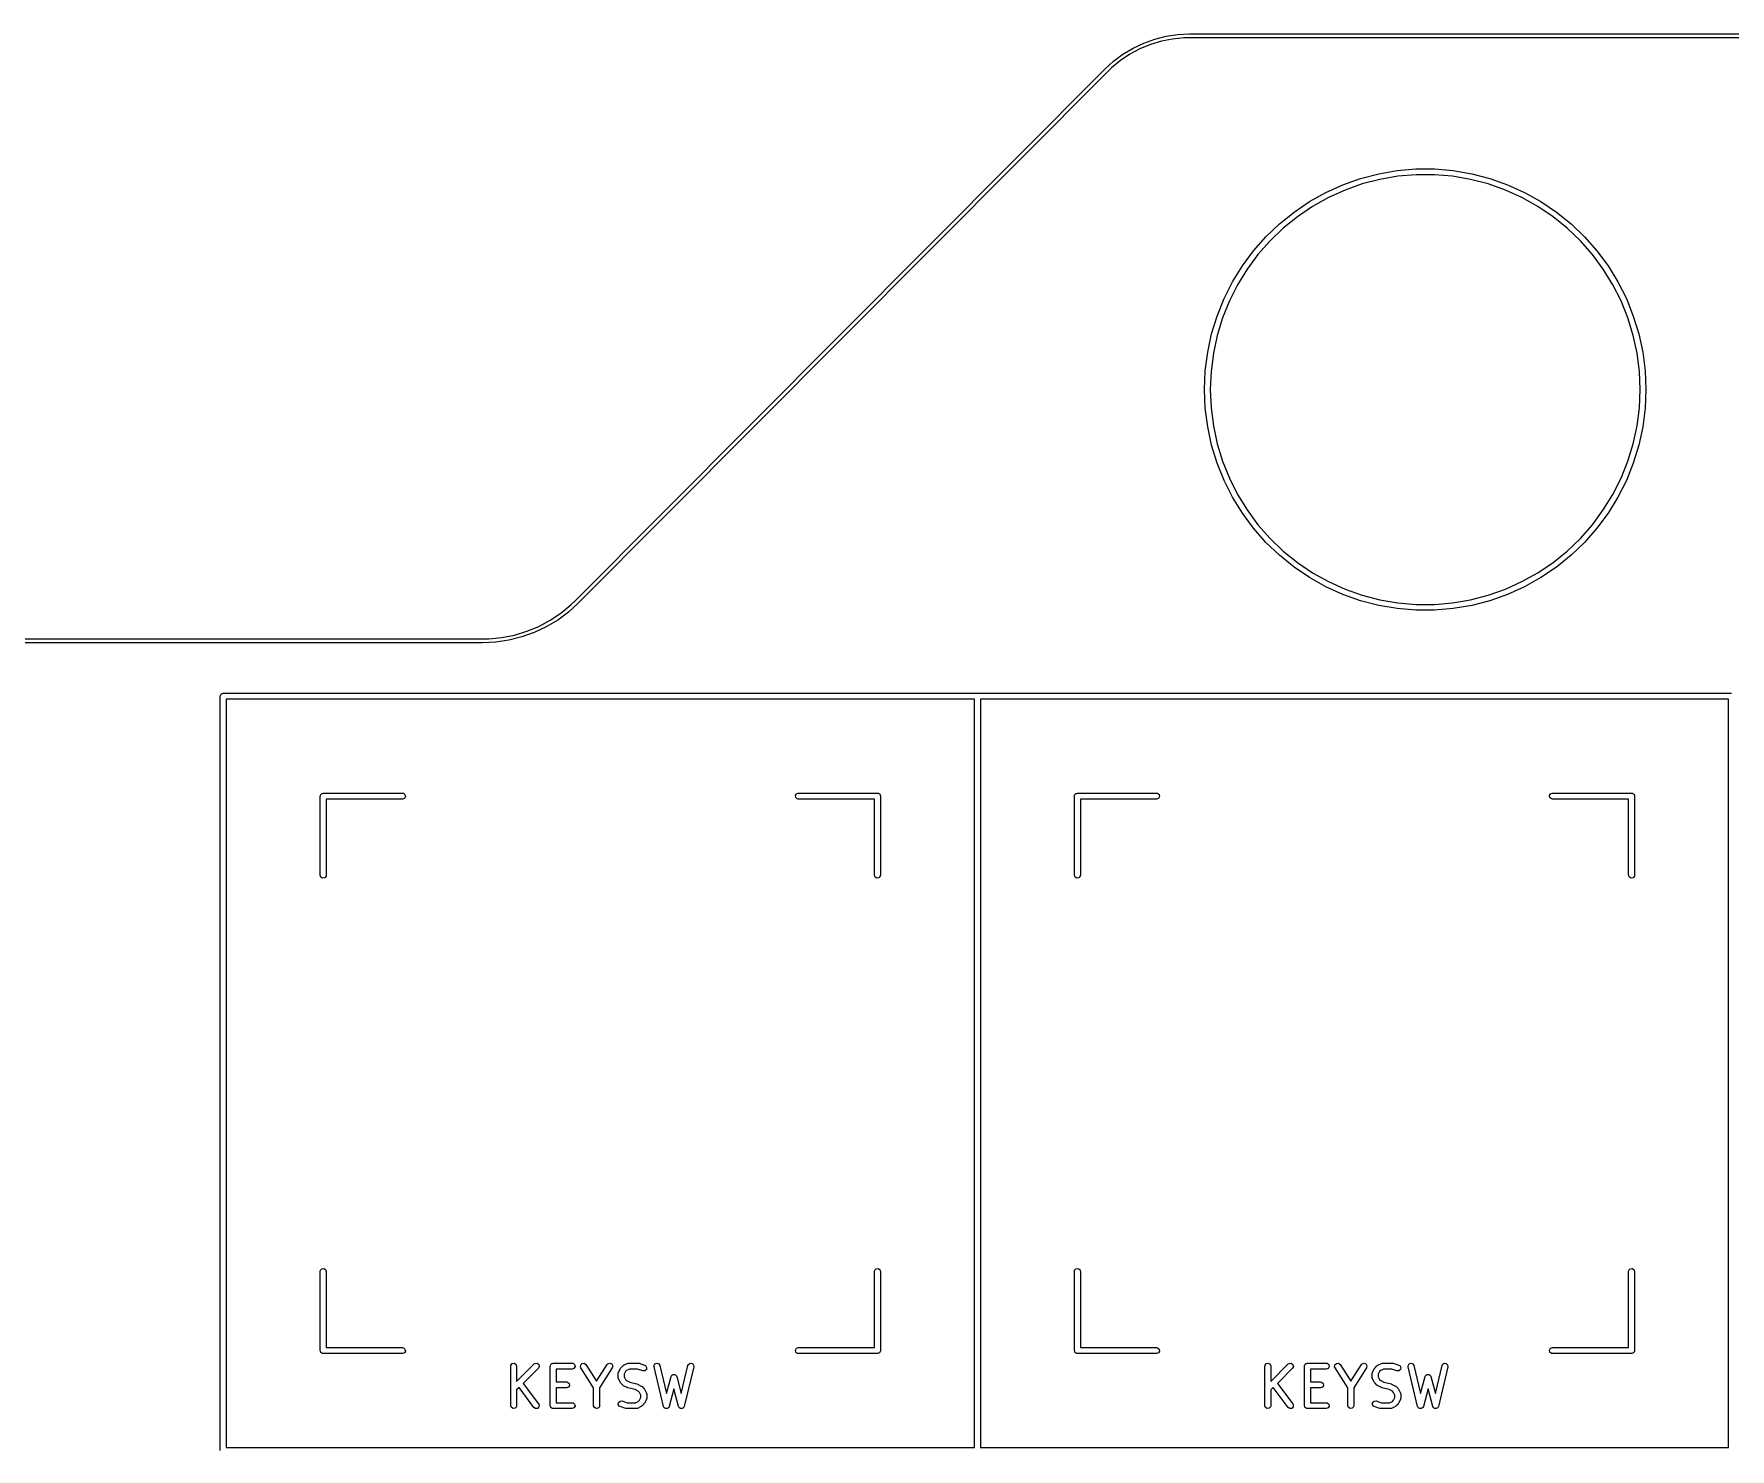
# Model space of a CAD drawing. Extents: x 382 to 810, y -162 to 0.
# Drawn here: x 667.52 to 710.37, y -35.61 to 0.12 of the extents above; entities that cross this region are included whole.
import ezdxf

# ---------------------------------------------------------------- set-up
doc = ezdxf.new("R2010")
doc.units = 0
doc.layers.add('BLACK', color=7, linetype='CONTINUOUS')

msp = doc.modelspace()

# ---------------------------------------------------------------- linework, layer by layer
at = {"layer": 'BLACK', "linetype": 'CONTINUOUS'}
for p, q in [((695.835, -0.011), (696.123, 0.0611)), ((696.123, 0.0611), (696.417, 0.1047)), ((696.57, 0.0193), (696.284, -0.0089)), ((696.417, 0.1047), (696.713, 0.1193)), ((696.713, 0.0193), (696.57, 0.0193)), ((696.713, 0.1193), (798.512, 0.1193)), ((696.713, 0.1193), (696.713, 0.1193)), ((798.512, 0.0193), (696.713, 0.0193)), ((696.713, 0.0193), (696.713, 0.0193)), ((694.793, -0.5677), (695.032, -0.3908)), ((695.207, -0.3941), (694.968, -0.5538)), ((695.032, -0.3908), (695.287, -0.2381)), ((695.461, -0.2585), (695.207, -0.3941)), ((695.287, -0.2381), (695.555, -0.1111)), ((695.726, -0.1485), (695.461, -0.2585)), ((695.555, -0.1111), (695.835, -0.011)), ((696.002, -0.065), (695.726, -0.1485)), ((696.284, -0.0089), (696.002, -0.065)), ((681.2, -14.1829), (694.573, -0.7672)), ((694.644, -0.8379), (681.271, -14.2535)), ((694.573, -0.7672), (694.793, -0.5677)), ((694.573, -0.7672), (694.573, -0.7672)), ((694.573, -0.7672), (694.573, -0.7672)), ((694.746, -0.7362), (694.644, -0.8379)), ((694.968, -0.5538), (694.746, -0.7362)), ((701.034, -3.5298), (701.492, -3.4105)), ((701.492, -3.4105), (701.958, -3.3306)), ((701.958, -3.3306), (702.43, -3.2904)), ((702.43, -3.2904), (702.903, -3.2904)), ((702.903, -3.2904), (703.375, -3.3306)), ((703.375, -3.3306), (703.841, -3.4105)), ((703.841, -3.4105), (704.299, -3.5298)), ((700.157, -3.8823), (700.588, -3.6874)), ((700.642, -3.8221), (700.222, -4.0119)), ((700.588, -3.6874), (701.034, -3.5298)), ((701.077, -3.6685), (700.642, -3.8221)), ((701.523, -3.5524), (701.077, -3.6685)), ((701.977, -3.4745), (701.523, -3.5524)), ((702.436, -3.4354), (701.977, -3.4745)), ((702.897, -3.4354), (702.436, -3.4354)), ((703.356, -3.4745), (702.897, -3.4354)), ((703.811, -3.5524), (703.356, -3.4745)), ((704.257, -3.6685), (703.811, -3.5524)), ((704.691, -3.8221), (704.257, -3.6685)), ((704.299, -3.5298), (704.745, -3.6874)), ((705.111, -4.0119), (704.691, -3.8221)), ((704.745, -3.6874), (705.177, -3.8823)), ((699.352, -4.3781), (699.744, -4.1131)), ((699.82, -4.2367), (699.438, -4.4948)), ((699.744, -4.1131), (700.157, -3.8823)), ((700.222, -4.0119), (699.82, -4.2367)), ((705.514, -4.2367), (705.111, -4.0119)), ((705.177, -3.8823), (705.59, -4.1131)), ((705.895, -4.4948), (705.514, -4.2367)), ((705.59, -4.1131), (705.982, -4.3781)), ((698.642, -5.0028), (698.983, -4.6754)), ((698.983, -4.6754), (699.352, -4.3781)), ((699.438, -4.4948), (699.079, -4.7843)), ((706.254, -4.7843), (705.895, -4.4948)), ((705.982, -4.3781), (706.35, -4.6754)), ((706.35, -4.6754), (706.692, -5.0028)), ((698.329, -5.3581), (698.642, -5.0028)), ((698.746, -5.1033), (698.442, -5.4492)), ((699.079, -4.7843), (698.746, -5.1033)), ((706.587, -5.1033), (706.254, -4.7843)), ((706.891, -5.4492), (706.587, -5.1033)), ((706.692, -5.0028), (707.004, -5.3581)), ((698.048, -5.7386), (698.329, -5.3581)), ((698.442, -5.4492), (698.168, -5.8198)), ((707.165, -5.8198), (706.891, -5.4492)), ((707.004, -5.3581), (707.286, -5.7386)), ((697.8, -6.1415), (698.048, -5.7386)), ((698.168, -5.8198), (697.926, -6.2123)), ((707.407, -6.2123), (707.165, -5.8198)), ((707.286, -5.7386), (707.534, -6.1415)), ((697.587, -6.5641), (697.8, -6.1415)), ((697.926, -6.2123), (697.719, -6.6238)), ((707.614, -6.6238), (707.407, -6.2123)), ((707.534, -6.1415), (707.747, -6.5641)), ((697.41, -7.0031), (697.587, -6.5641)), ((697.719, -6.6238), (697.547, -7.0515)), ((707.786, -7.0515), (707.614, -6.6238)), ((707.747, -6.5641), (707.923, -7.0031)), ((697.272, -7.4556), (697.41, -7.0031)), ((697.547, -7.0515), (697.412, -7.4922)), ((707.921, -7.4922), (707.786, -7.0515)), ((707.923, -7.0031), (708.062, -7.4556)), ((697.172, -7.9182), (697.272, -7.4556)), ((697.412, -7.4922), (697.315, -7.9428)), ((708.018, -7.9428), (707.921, -7.4922)), ((708.062, -7.4556), (708.161, -7.9182)), ((697.112, -8.3876), (697.172, -7.9182)), ((697.315, -7.9428), (697.256, -8.3999)), ((708.077, -8.3999), (708.018, -7.9428)), ((708.161, -7.9182), (708.222, -8.3876)), ((697.092, -8.8604), (697.112, -8.3876)), ((697.256, -8.3999), (697.237, -8.8604)), ((708.097, -8.8604), (708.077, -8.3999)), ((708.222, -8.3876), (708.242, -8.8604)), ((697.112, -9.3332), (697.092, -8.8604)), ((697.237, -8.8604), (697.256, -9.3209)), ((708.077, -9.3209), (708.097, -8.8604)), ((708.242, -8.8604), (708.222, -9.3332)), ((697.172, -9.8026), (697.112, -9.3332)), ((697.256, -9.3209), (697.315, -9.7781)), ((708.018, -9.7781), (708.077, -9.3209)), ((708.222, -9.3332), (708.161, -9.8026)), ((697.272, -10.2652), (697.172, -9.8026)), ((697.315, -9.7781), (697.412, -10.2286)), ((707.921, -10.2286), (708.018, -9.7781)), ((708.161, -9.8026), (708.062, -10.2652)), ((697.41, -10.7177), (697.272, -10.2652)), ((697.412, -10.2286), (697.547, -10.6693)), ((707.786, -10.6693), (707.921, -10.2286)), ((708.062, -10.2652), (707.923, -10.7177)), ((697.547, -10.6693), (697.719, -11.097)), ((707.614, -11.097), (707.786, -10.6693)), ((697.587, -11.1568), (697.41, -10.7177)), ((697.719, -11.097), (697.926, -11.5085)), ((707.407, -11.5085), (707.614, -11.097)), ((707.923, -10.7177), (707.747, -11.1568)), ((697.8, -11.5793), (697.587, -11.1568)), ((697.926, -11.5085), (698.168, -11.901)), ((707.165, -11.901), (707.407, -11.5085)), ((707.747, -11.1568), (707.534, -11.5793)), ((698.048, -11.9823), (697.8, -11.5793)), ((698.329, -12.3627), (698.048, -11.9823)), ((698.168, -11.901), (698.442, -12.2716)), ((706.891, -12.2716), (707.165, -11.901)), ((707.286, -11.9823), (707.004, -12.3627)), ((707.534, -11.5793), (707.286, -11.9823)), ((698.642, -12.718), (698.329, -12.3627)), ((698.442, -12.2716), (698.746, -12.6176)), ((706.587, -12.6176), (706.891, -12.2716)), ((707.004, -12.3627), (706.692, -12.718)), ((698.983, -13.0454), (698.642, -12.718)), ((698.746, -12.6176), (699.079, -12.9365)), ((706.254, -12.9365), (706.587, -12.6176)), ((706.692, -12.718), (706.35, -13.0454)), ((699.352, -13.3427), (698.983, -13.0454)), ((699.079, -12.9365), (699.438, -13.226)), ((699.438, -13.226), (699.82, -13.4841)), ((705.514, -13.4841), (705.895, -13.226)), ((705.895, -13.226), (706.254, -12.9365)), ((706.35, -13.0454), (705.982, -13.3427)), ((699.744, -13.6077), (699.352, -13.3427)), ((700.157, -13.8385), (699.744, -13.6077)), ((699.82, -13.4841), (700.222, -13.7089)), ((700.222, -13.7089), (700.642, -13.8987)), ((704.691, -13.8987), (705.111, -13.7089)), ((705.111, -13.7089), (705.514, -13.4841)), ((705.59, -13.6077), (705.177, -13.8385)), ((705.982, -13.3427), (705.59, -13.6077)), ((700.588, -14.0334), (700.157, -13.8385)), ((701.034, -14.191), (700.588, -14.0334)), ((700.642, -13.8987), (701.077, -14.0523)), ((701.077, -14.0523), (701.523, -14.1684)), ((703.811, -14.1684), (704.257, -14.0523)), ((704.257, -14.0523), (704.691, -13.8987)), ((704.745, -14.0334), (704.299, -14.191)), ((705.177, -13.8385), (704.745, -14.0334)), ((680.562, -14.686), (680.833, -14.5049)), ((681.022, -14.4788), (680.753, -14.6786)), ((680.833, -14.5049), (681.085, -14.2981)), ((681.271, -14.2536), (681.022, -14.4788)), ((681.085, -14.2981), (681.2, -14.1829)), ((681.2, -14.1829), (681.2, -14.1829)), ((681.271, -14.2535), (681.271, -14.2535)), ((681.271, -14.2535), (681.271, -14.2536)), ((681.271, -14.2536), (681.271, -14.2536)), ((701.492, -14.3103), (701.034, -14.191)), ((701.958, -14.3902), (701.492, -14.3103)), ((701.523, -14.1684), (701.977, -14.2463)), ((702.43, -14.4304), (701.958, -14.3902)), ((701.977, -14.2463), (702.436, -14.2854)), ((702.903, -14.4304), (702.43, -14.4304)), ((702.436, -14.2854), (702.897, -14.2854)), ((702.897, -14.2854), (703.356, -14.2463)), ((703.375, -14.3902), (702.903, -14.4304)), ((703.356, -14.2463), (703.811, -14.1684)), ((703.841, -14.3103), (703.375, -14.3902)), ((704.299, -14.191), (703.841, -14.3103)), ((679.661, -15.059), (679.973, -14.9644)), ((680.162, -14.9944), (679.846, -15.1074)), ((679.973, -14.9644), (680.274, -14.8397)), ((680.465, -14.851), (680.162, -14.9944)), ((680.274, -14.8397), (680.562, -14.686)), ((680.753, -14.6786), (680.465, -14.851)), ((497.879, -15.1546), (678.854, -15.1546)), ((678.854, -15.2546), (497.879, -15.2546)), ((678.854, -15.1546), (678.854, -15.1546)), ((678.854, -15.1546), (679.017, -15.1546)), ((679.189, -15.2381), (678.854, -15.2546)), ((678.854, -15.2546), (678.854, -15.2546)), ((679.017, -15.1546), (679.341, -15.1226)), ((679.521, -15.1889), (679.189, -15.2381)), ((679.341, -15.1226), (679.661, -15.059)), ((679.846, -15.1074), (679.521, -15.1889)), ((672.23, -16.5995), (672.232, -16.5897)), ((672.23, -35.6495), (672.23, -16.5995)), ((672.232, -16.5865), (672.233, -16.5836)), ((672.232, -16.5897), (672.232, -16.5865)), ((672.233, -16.5836), (672.235, -16.5738)), ((672.235, -16.5738), (672.248, -16.5589)), ((672.248, -16.5589), (672.257, -16.542)), ((672.257, -16.542), (672.264, -16.5397)), ((672.264, -16.5397), (672.268, -16.5345)), ((672.268, -16.5345), (672.287, -16.5312)), ((672.287, -16.5312), (672.305, -16.5245)), ((672.305, -16.5245), (691.355, -16.5245)), ((672.38, -16.6745), (672.38, -35.5745)), ((691.28, -16.6745), (672.38, -16.6745)), ((691.28, -35.5745), (691.28, -16.6745)), ((691.355, -16.5245), (710.405, -16.5245)), ((691.43, -16.6745), (691.43, -35.5745)), ((710.33, -16.6745), (691.43, -16.6745)), ((710.33, -35.5745), (710.33, -16.6745)), ((674.755, -19.1245), (674.757, -19.1147)), ((674.755, -21.1245), (674.755, -19.1245)), ((674.757, -19.1115), (674.758, -19.1086)), ((674.757, -19.1147), (674.757, -19.1115)), ((674.758, -19.1086), (674.76, -19.0988)), ((674.76, -19.0988), (674.773, -19.0839)), ((674.773, -19.0839), (674.782, -19.067)), ((674.782, -19.067), (674.789, -19.0647)), ((674.789, -19.0647), (674.793, -19.0595)), ((674.793, -19.0595), (674.812, -19.0562)), ((674.812, -19.0562), (674.83, -19.0495)), ((674.83, -19.0495), (676.83, -19.0495)), ((676.83, -19.1995), (674.905, -19.1995)), ((674.905, -19.1995), (674.905, -21.1245)), ((676.83, -19.0495), (676.856, -19.054)), ((676.879, -19.1819), (676.83, -19.1995)), ((676.856, -19.054), (676.895, -19.087)), ((676.904, -19.1375), (676.879, -19.1819)), ((676.895, -19.087), (676.904, -19.1375)), ((686.757, -19.1115), (686.782, -19.067)), ((686.766, -19.162), (686.757, -19.1115)), ((686.805, -19.195), (686.766, -19.162)), ((686.782, -19.067), (686.83, -19.0495)), ((686.83, -19.1995), (686.805, -19.195)), ((686.83, -19.0495), (688.83, -19.0495)), ((688.755, -19.1995), (686.83, -19.1995)), ((688.755, -21.1245), (688.755, -19.1995)), ((688.83, -19.0495), (688.84, -19.0512)), ((688.84, -19.0512), (688.844, -19.0506)), ((688.844, -19.0506), (688.846, -19.0523)), ((688.846, -19.0523), (688.856, -19.054)), ((688.856, -19.054), (688.871, -19.0665)), ((688.871, -19.0665), (688.888, -19.0763)), ((688.888, -19.0763), (688.89, -19.0826)), ((688.89, -19.0826), (688.895, -19.087)), ((688.895, -19.087), (688.899, -19.1062)), ((688.899, -19.1062), (688.905, -19.1245)), ((688.905, -19.1245), (688.905, -21.1245)), ((693.805, -19.1245), (693.807, -19.1147)), ((693.805, -21.1245), (693.805, -19.1245)), ((693.807, -19.1115), (693.808, -19.1086)), ((693.807, -19.1147), (693.807, -19.1115)), ((693.808, -19.1086), (693.81, -19.0988)), ((693.81, -19.0988), (693.823, -19.0839)), ((693.823, -19.0839), (693.832, -19.067)), ((693.832, -19.067), (693.839, -19.0647)), ((693.839, -19.0647), (693.843, -19.0595)), ((693.843, -19.0595), (693.862, -19.0562)), ((693.862, -19.0562), (693.88, -19.0495)), ((693.88, -19.0495), (695.88, -19.0495)), ((695.88, -19.1995), (693.955, -19.1995)), ((693.955, -19.1995), (693.955, -21.1245)), ((695.88, -19.0495), (695.906, -19.054)), ((695.929, -19.1819), (695.88, -19.1995)), ((695.906, -19.054), (695.945, -19.087)), ((695.954, -19.1375), (695.929, -19.1819)), ((695.945, -19.087), (695.954, -19.1375)), ((705.807, -19.1115), (705.832, -19.067)), ((705.816, -19.162), (705.807, -19.1115)), ((705.855, -19.195), (705.816, -19.162)), ((705.832, -19.067), (705.88, -19.0495)), ((705.88, -19.1995), (705.855, -19.195)), ((705.88, -19.0495), (707.88, -19.0495)), ((707.805, -19.1995), (705.88, -19.1995)), ((707.805, -21.1245), (707.805, -19.1995)), ((707.88, -19.0495), (707.89, -19.0512)), ((707.89, -19.0512), (707.894, -19.0506)), ((707.894, -19.0506), (707.896, -19.0523)), ((707.896, -19.0523), (707.906, -19.054)), ((707.906, -19.054), (707.921, -19.0665)), ((707.921, -19.0665), (707.938, -19.0763)), ((707.938, -19.0763), (707.94, -19.0826)), ((707.94, -19.0826), (707.945, -19.087)), ((707.945, -19.087), (707.949, -19.1062)), ((707.949, -19.1062), (707.955, -19.1245)), ((707.955, -19.1245), (707.955, -21.1245)), ((674.773, -21.1727), (674.755, -21.1245)), ((674.817, -21.1984), (674.773, -21.1727)), ((674.868, -21.1894), (674.817, -21.1984)), ((674.901, -21.1501), (674.868, -21.1894)), ((674.905, -21.1245), (674.901, -21.1501)), ((688.773, -21.1727), (688.755, -21.1245)), ((688.817, -21.1984), (688.773, -21.1727)), ((688.868, -21.1894), (688.817, -21.1984)), ((688.901, -21.1501), (688.868, -21.1894)), ((688.905, -21.1245), (688.901, -21.1501)), ((693.823, -21.1727), (693.805, -21.1245)), ((693.867, -21.1984), (693.823, -21.1727)), ((693.918, -21.1894), (693.867, -21.1984)), ((693.951, -21.1501), (693.918, -21.1894)), ((693.955, -21.1245), (693.951, -21.1501)), ((707.823, -21.1727), (707.805, -21.1245)), ((707.867, -21.1984), (707.823, -21.1727)), ((707.918, -21.1894), (707.867, -21.1984)), ((707.951, -21.1501), (707.918, -21.1894)), ((707.955, -21.1245), (707.951, -21.1501)), ((674.755, -31.1245), (674.76, -31.0988)), ((674.755, -33.1245), (674.755, -31.1245)), ((674.76, -31.0988), (674.793, -31.0595)), ((674.793, -31.0595), (674.844, -31.0506)), ((674.844, -31.0506), (674.888, -31.0763)), ((674.888, -31.0763), (674.905, -31.1245)), ((674.905, -31.1245), (674.905, -33.0495)), ((688.755, -31.1245), (688.76, -31.0988)), ((688.755, -33.0495), (688.755, -31.1245)), ((688.76, -31.0988), (688.793, -31.0595)), ((688.793, -31.0595), (688.844, -31.0506)), ((688.844, -31.0506), (688.888, -31.0763)), ((688.888, -31.0763), (688.905, -31.1245)), ((688.905, -31.1245), (688.905, -33.1245)), ((693.805, -31.1245), (693.81, -31.0988)), ((693.805, -33.1245), (693.805, -31.1245)), ((693.81, -31.0988), (693.843, -31.0595)), ((693.843, -31.0595), (693.894, -31.0506)), ((693.894, -31.0506), (693.938, -31.0763)), ((693.938, -31.0763), (693.955, -31.1245)), ((693.955, -31.1245), (693.955, -33.0495)), ((707.805, -31.1245), (707.81, -31.0988)), ((707.805, -33.0495), (707.805, -31.1245)), ((707.81, -31.0988), (707.843, -31.0595)), ((707.843, -31.0595), (707.894, -31.0506)), ((707.894, -31.0506), (707.938, -31.0763)), ((707.938, -31.0763), (707.955, -31.1245)), ((707.955, -31.1245), (707.955, -33.1245)), ((674.762, -33.1428), (674.755, -33.1245)), ((674.766, -33.162), (674.762, -33.1428)), ((674.771, -33.1663), (674.766, -33.162)), ((674.773, -33.1727), (674.771, -33.1663)), ((674.79, -33.1824), (674.773, -33.1727)), ((674.805, -33.195), (674.79, -33.1824)), ((674.815, -33.1967), (674.805, -33.195)), ((674.817, -33.1984), (674.815, -33.1967)), ((674.821, -33.1978), (674.817, -33.1984)), ((674.83, -33.1995), (674.821, -33.1978)), ((676.83, -33.1995), (674.83, -33.1995)), ((674.905, -33.0495), (676.83, -33.0495)), ((676.83, -33.0495), (676.856, -33.054)), ((676.879, -33.1819), (676.83, -33.1995)), ((676.856, -33.054), (676.895, -33.087)), ((676.904, -33.1375), (676.879, -33.1819)), ((676.895, -33.087), (676.904, -33.1375)), ((686.757, -33.1115), (686.782, -33.067)), ((686.766, -33.162), (686.757, -33.1115)), ((686.805, -33.195), (686.766, -33.162)), ((686.782, -33.067), (686.83, -33.0495)), ((686.83, -33.1995), (686.805, -33.195)), ((686.83, -33.0495), (688.755, -33.0495)), ((688.83, -33.1995), (686.83, -33.1995)), ((688.849, -33.1928), (688.83, -33.1995)), ((688.868, -33.1894), (688.849, -33.1928)), ((688.872, -33.1843), (688.868, -33.1894)), ((688.879, -33.1819), (688.872, -33.1843)), ((688.888, -33.1651), (688.879, -33.1819)), ((688.901, -33.1501), (688.888, -33.1651)), ((688.903, -33.1404), (688.901, -33.1501)), ((688.904, -33.1375), (688.903, -33.1404)), ((688.905, -33.1245), (688.904, -33.1342)), ((688.904, -33.1342), (688.904, -33.1375)), ((693.812, -33.1428), (693.805, -33.1245)), ((693.816, -33.162), (693.812, -33.1428)), ((693.821, -33.1663), (693.816, -33.162)), ((693.823, -33.1727), (693.821, -33.1663)), ((693.84, -33.1824), (693.823, -33.1727)), ((693.855, -33.195), (693.84, -33.1824)), ((693.865, -33.1967), (693.855, -33.195)), ((693.867, -33.1984), (693.865, -33.1967)), ((693.871, -33.1978), (693.867, -33.1984)), ((693.88, -33.1995), (693.871, -33.1978)), ((695.88, -33.1995), (693.88, -33.1995)), ((693.955, -33.0495), (695.88, -33.0495)), ((695.88, -33.0495), (695.906, -33.054)), ((695.929, -33.1819), (695.88, -33.1995)), ((695.906, -33.054), (695.945, -33.087)), ((695.954, -33.1375), (695.929, -33.1819)), ((695.945, -33.087), (695.954, -33.1375)), ((705.807, -33.1115), (705.832, -33.067)), ((705.816, -33.162), (705.807, -33.1115)), ((705.855, -33.195), (705.816, -33.162)), ((705.832, -33.067), (705.88, -33.0495)), ((705.88, -33.1995), (705.855, -33.195)), ((705.88, -33.0495), (707.805, -33.0495)), ((707.88, -33.1995), (705.88, -33.1995)), ((707.899, -33.1928), (707.88, -33.1995)), ((707.918, -33.1894), (707.899, -33.1928)), ((707.922, -33.1843), (707.918, -33.1894)), ((707.929, -33.1819), (707.922, -33.1843)), ((707.938, -33.1651), (707.929, -33.1819)), ((707.951, -33.1501), (707.938, -33.1651)), ((707.953, -33.1404), (707.951, -33.1501)), ((707.954, -33.1375), (707.953, -33.1404)), ((707.955, -33.1245), (707.954, -33.1342)), ((707.954, -33.1342), (707.954, -33.1375)), ((679.565, -33.5168), (679.57, -33.4912)), ((679.565, -34.5168), (679.565, -33.5168)), ((679.57, -33.4912), (679.603, -33.4519)), ((679.603, -33.4519), (679.653, -33.4429)), ((679.653, -33.4429), (679.697, -33.4686)), ((679.697, -33.4686), (679.715, -33.5168)), ((679.715, -33.9072), (680.158, -33.4638)), ((679.715, -33.5168), (679.715, -33.9072)), ((680.264, -33.5698), (679.882, -33.9524)), ((680.158, -33.4638), (680.18, -33.4488)), ((680.18, -33.4488), (680.231, -33.4444)), ((680.231, -33.4444), (680.273, -33.4738)), ((680.286, -33.5233), (680.264, -33.5698)), ((680.273, -33.4738), (680.286, -33.5233)), ((680.565, -33.5168), (680.567, -33.5071)), ((680.565, -34.5168), (680.565, -33.5168)), ((680.566, -33.5038), (680.568, -33.5009)), ((680.567, -33.5071), (680.566, -33.5038)), ((680.568, -33.5009), (680.57, -33.4912)), ((680.57, -33.4912), (680.582, -33.4762)), ((680.582, -33.4762), (680.592, -33.4594)), ((680.592, -33.4594), (680.598, -33.457)), ((680.598, -33.457), (680.603, -33.4519)), ((680.603, -33.4519), (680.622, -33.4485)), ((680.622, -33.4485), (680.64, -33.4418)), ((680.64, -33.4418), (681.116, -33.4418)), ((681.116, -33.5918), (680.715, -33.5918)), ((680.715, -33.5918), (680.715, -33.918)), ((681.116, -33.4418), (681.142, -33.4463)), ((681.164, -33.5743), (681.116, -33.5918)), ((681.142, -33.4463), (681.181, -33.4793)), ((681.19, -33.5298), (681.164, -33.5743)), ((681.181, -33.4793), (681.19, -33.5298)), ((681.329, -33.533), (681.335, -33.4821)), ((681.339, -33.5571), (681.329, -33.533)), ((681.335, -33.4821), (681.373, -33.4475)), ((681.66, -34.0625), (681.339, -33.5571)), ((681.373, -33.4475), (681.425, -33.4453)), ((681.425, -33.4453), (681.465, -33.4765)), ((681.465, -33.4765), (681.735, -33.9009)), ((681.735, -33.9009), (682.005, -33.4765)), ((682.132, -33.5571), (681.81, -34.0625)), ((682.005, -33.4765), (682.023, -33.4573)), ((682.023, -33.4573), (682.072, -33.4419)), ((682.072, -33.4419), (682.119, -33.4615)), ((682.119, -33.4615), (682.143, -33.507)), ((682.143, -33.507), (682.132, -33.5571)), ((682.279, -33.7073), (682.284, -33.6816)), ((682.279, -33.8025), (682.279, -33.7073)), ((682.281, -33.8067), (682.279, -33.8025)), ((682.28, -33.8111), (682.281, -33.8067)), ((682.287, -33.8361), (682.28, -33.8111)), ((682.284, -33.6816), (682.287, -33.6782)), ((682.287, -33.6737), (682.335, -33.5785)), ((682.287, -33.6782), (682.287, -33.6737)), ((682.335, -33.9313), (682.287, -33.8361)), ((682.335, -33.5785), (682.348, -33.5605)), ((682.348, -33.5605), (682.349, -33.559)), ((682.349, -33.559), (682.397, -33.5114)), ((682.397, -33.5114), (682.415, -33.4985)), ((682.415, -33.4985), (682.416, -33.4973)), ((682.416, -33.4973), (682.511, -33.4497)), ((682.464, -33.6565), (682.429, -33.725)), ((682.429, -33.725), (682.429, -33.7848)), ((682.429, -33.7848), (682.464, -33.8533)), ((682.494, -33.6261), (682.464, -33.6565)), ((682.562, -33.5918), (682.494, -33.6261)), ((682.511, -33.4497), (682.536, -33.4423)), ((682.536, -33.4423), (682.541, -33.4433)), ((682.541, -33.4433), (682.545, -33.4418)), ((682.545, -33.4418), (682.783, -33.4418)), ((682.771, -33.5918), (682.562, -33.5918)), ((682.902, -33.6356), (682.771, -33.5918)), ((682.783, -33.4418), (682.805, -33.4457)), ((682.805, -33.4457), (682.807, -33.4457)), ((682.807, -33.4457), (682.949, -33.4933)), ((682.953, -33.6342), (682.902, -33.6356)), ((682.949, -33.4933), (682.972, -33.5057)), ((682.992, -33.6001), (682.953, -33.6342)), ((682.972, -33.5057), (682.999, -33.5494)), ((682.999, -33.5494), (682.992, -33.6001)), ((683.185, -33.5082), (683.208, -33.4623)), ((683.186, -33.5342), (683.185, -33.5082)), ((683.424, -34.5342), (683.186, -33.5342)), ((683.208, -33.4623), (683.255, -33.4419)), ((683.255, -33.4419), (683.304, -33.4566)), ((683.304, -33.4566), (683.332, -33.4994)), ((683.332, -33.4994), (683.501, -34.2103)), ((683.501, -34.2103), (683.615, -33.7832)), ((683.615, -33.7832), (683.626, -33.7596)), ((683.626, -33.7596), (683.632, -33.7556)), ((683.632, -33.7556), (683.635, -33.7494)), ((683.635, -33.7494), (683.652, -33.7412)), ((683.652, -33.7412), (683.668, -33.7301)), ((683.668, -33.7301), (683.675, -33.7307)), ((683.675, -33.7307), (683.681, -33.7278)), ((683.681, -33.7278), (683.7, -33.7328)), ((683.7, -33.7328), (683.719, -33.7345)), ((683.719, -33.7345), (683.724, -33.7394)), ((683.724, -33.7394), (683.731, -33.7411)), ((683.731, -33.7411), (683.742, -33.757)), ((683.742, -33.757), (683.756, -33.7707)), ((683.756, -33.7707), (683.756, -33.7776)), ((683.756, -33.7776), (683.76, -33.7832)), ((683.76, -33.7832), (683.874, -34.2103)), ((683.874, -34.2103), (684.043, -33.4994)), ((684.189, -33.5342), (683.951, -34.5342)), ((684.043, -33.4994), (684.054, -33.4755)), ((684.054, -33.4755), (684.095, -33.4449)), ((684.095, -33.4449), (684.146, -33.448)), ((684.146, -33.448), (684.183, -33.4832)), ((684.183, -33.4832), (684.189, -33.5342)), ((698.615, -33.5168), (698.62, -33.4912)), ((698.615, -34.5168), (698.615, -33.5168)), ((698.62, -33.4912), (698.653, -33.4519)), ((698.653, -33.4519), (698.703, -33.4429)), ((698.703, -33.4429), (698.747, -33.4686)), ((698.747, -33.4686), (698.765, -33.5168)), ((698.765, -33.9072), (699.208, -33.4638)), ((698.765, -33.5168), (698.765, -33.9072)), ((699.314, -33.5698), (698.932, -33.9524)), ((699.208, -33.4638), (699.23, -33.4488)), ((699.23, -33.4488), (699.281, -33.4444)), ((699.281, -33.4444), (699.323, -33.4738)), ((699.336, -33.5233), (699.314, -33.5698)), ((699.323, -33.4738), (699.336, -33.5233)), ((699.615, -33.5168), (699.617, -33.5071)), ((699.615, -34.5168), (699.615, -33.5168)), ((699.616, -33.5038), (699.618, -33.5009)), ((699.617, -33.5071), (699.616, -33.5038)), ((699.618, -33.5009), (699.62, -33.4912)), ((699.62, -33.4912), (699.632, -33.4762)), ((699.632, -33.4762), (699.642, -33.4594)), ((699.642, -33.4594), (699.648, -33.457)), ((699.648, -33.457), (699.653, -33.4519)), ((699.653, -33.4519), (699.672, -33.4485)), ((699.672, -33.4485), (699.69, -33.4418)), ((699.69, -33.4418), (700.166, -33.4418)), ((700.166, -33.5918), (699.765, -33.5918)), ((699.765, -33.5918), (699.765, -33.918)), ((700.166, -33.4418), (700.192, -33.4463)), ((700.214, -33.5743), (700.166, -33.5918)), ((700.192, -33.4463), (700.231, -33.4793)), ((700.24, -33.5298), (700.214, -33.5743)), ((700.231, -33.4793), (700.24, -33.5298)), ((700.379, -33.533), (700.385, -33.4821)), ((700.389, -33.5571), (700.379, -33.533)), ((700.385, -33.4821), (700.423, -33.4475)), ((700.71, -34.0625), (700.389, -33.5571)), ((700.423, -33.4475), (700.475, -33.4453)), ((700.475, -33.4453), (700.515, -33.4765)), ((700.515, -33.4765), (700.785, -33.9009)), ((700.785, -33.9009), (701.055, -33.4765)), ((701.182, -33.5571), (700.86, -34.0625)), ((701.055, -33.4765), (701.073, -33.4573)), ((701.073, -33.4573), (701.122, -33.4419)), ((701.122, -33.4419), (701.169, -33.4615)), ((701.169, -33.4615), (701.193, -33.507)), ((701.193, -33.507), (701.182, -33.5571)), ((701.329, -33.7073), (701.334, -33.6816)), ((701.329, -33.8025), (701.329, -33.7073)), ((701.331, -33.8067), (701.329, -33.8025)), ((701.33, -33.8111), (701.331, -33.8067)), ((701.337, -33.8361), (701.33, -33.8111)), ((701.334, -33.6816), (701.337, -33.6782)), ((701.337, -33.6737), (701.385, -33.5785)), ((701.337, -33.6782), (701.337, -33.6737)), ((701.385, -33.9313), (701.337, -33.8361)), ((701.385, -33.5785), (701.398, -33.5605)), ((701.398, -33.5605), (701.399, -33.559)), ((701.399, -33.559), (701.447, -33.5114)), ((701.447, -33.5114), (701.465, -33.4985)), ((701.465, -33.4985), (701.466, -33.4973)), ((701.466, -33.4973), (701.561, -33.4497)), ((701.514, -33.6565), (701.479, -33.725)), ((701.479, -33.725), (701.479, -33.7848)), ((701.479, -33.7848), (701.514, -33.8533)), ((701.544, -33.6261), (701.514, -33.6565)), ((701.612, -33.5918), (701.544, -33.6261)), ((701.561, -33.4497), (701.586, -33.4423)), ((701.586, -33.4423), (701.591, -33.4433)), ((701.591, -33.4433), (701.595, -33.4418)), ((701.595, -33.4418), (701.833, -33.4418)), ((701.821, -33.5918), (701.612, -33.5918)), ((701.952, -33.6356), (701.821, -33.5918)), ((701.833, -33.4418), (701.855, -33.4457)), ((701.855, -33.4457), (701.857, -33.4457)), ((701.857, -33.4457), (701.999, -33.4933)), ((702.003, -33.6342), (701.952, -33.6356)), ((701.999, -33.4933), (702.022, -33.5057)), ((702.042, -33.6001), (702.003, -33.6342)), ((702.022, -33.5057), (702.049, -33.5494)), ((702.049, -33.5494), (702.042, -33.6001)), ((702.235, -33.5082), (702.258, -33.4623)), ((702.236, -33.5342), (702.235, -33.5082)), ((702.474, -34.5342), (702.236, -33.5342)), ((702.258, -33.4623), (702.305, -33.4419)), ((702.305, -33.4419), (702.354, -33.4566)), ((702.354, -33.4566), (702.382, -33.4994)), ((702.382, -33.4994), (702.551, -34.2103)), ((702.551, -34.2103), (702.665, -33.7832)), ((702.665, -33.7832), (702.676, -33.7596)), ((702.676, -33.7596), (702.682, -33.7556)), ((702.682, -33.7556), (702.685, -33.7494)), ((702.685, -33.7494), (702.702, -33.7412)), ((702.702, -33.7412), (702.718, -33.7301)), ((702.718, -33.7301), (702.725, -33.7307)), ((702.725, -33.7307), (702.731, -33.7278)), ((702.731, -33.7278), (702.75, -33.7328)), ((702.75, -33.7328), (702.769, -33.7345)), ((702.769, -33.7345), (702.774, -33.7394)), ((702.774, -33.7394), (702.781, -33.7411)), ((702.781, -33.7411), (702.792, -33.757)), ((702.792, -33.757), (702.806, -33.7707)), ((702.806, -33.7707), (702.806, -33.7776)), ((702.806, -33.7776), (702.81, -33.7832)), ((702.81, -33.7832), (702.924, -34.2103)), ((702.924, -34.2103), (703.093, -33.4994)), ((703.239, -33.5342), (703.001, -34.5342)), ((703.093, -33.4994), (703.104, -33.4755)), ((703.104, -33.4755), (703.145, -33.4449)), ((703.145, -33.4449), (703.196, -33.448)), ((703.196, -33.448), (703.233, -33.4832)), ((703.233, -33.4832), (703.239, -33.5342)), ((679.775, -34.0596), (679.715, -34.1193)), ((679.715, -34.1193), (679.715, -34.5168)), ((680.151, -34.5618), (679.775, -34.0596)), ((679.882, -33.9524), (680.271, -34.4718)), ((680.715, -33.918), (680.973, -33.918)), ((680.973, -34.068), (680.715, -34.068)), ((680.715, -34.068), (680.715, -34.4418)), ((680.973, -33.918), (680.999, -33.9225)), ((681.022, -34.0505), (680.973, -34.068)), ((680.999, -33.9225), (681.038, -33.9555)), ((681.047, -34.006), (681.022, -34.0505)), ((681.038, -33.9555), (681.047, -34.006)), ((681.66, -34.5168), (681.66, -34.0625)), ((681.81, -34.0625), (681.81, -34.5168)), ((682.336, -33.9324), (682.335, -33.9313)), ((682.349, -33.9508), (682.336, -33.9324)), ((682.397, -33.9984), (682.349, -33.9508)), ((682.398, -33.9991), (682.397, -33.9984)), ((682.416, -34.0125), (682.398, -33.9991)), ((682.511, -34.0601), (682.416, -34.0125)), ((682.464, -33.8533), (682.494, -33.8837)), ((682.494, -33.8837), (682.571, -33.9222)), ((682.515, -34.0605), (682.511, -34.0601)), ((682.527, -34.0658), (682.515, -34.0605)), ((682.709, -34.1114), (682.527, -34.0658)), ((682.571, -33.9222), (682.753, -33.9679)), ((682.786, -34.1499), (682.709, -34.1114)), ((682.753, -33.9679), (682.765, -33.9731)), ((682.765, -33.9731), (682.769, -33.9735)), ((682.769, -33.9735), (682.864, -34.0212)), ((682.816, -34.1803), (682.786, -34.1499)), ((682.851, -34.2488), (682.816, -34.1803)), ((682.851, -34.3086), (682.851, -34.2488)), ((682.864, -34.0212), (682.882, -34.0345)), ((682.882, -34.0345), (682.884, -34.0352)), ((682.884, -34.0352), (682.931, -34.0828)), ((682.931, -34.0828), (682.944, -34.1012)), ((682.944, -34.1012), (682.945, -34.1023)), ((682.945, -34.1023), (682.993, -34.1976)), ((682.993, -34.1976), (683, -34.2225)), ((683, -34.2225), (682.999, -34.2269)), ((682.999, -34.2269), (683.001, -34.2311)), ((683.001, -34.2311), (683.001, -34.3263)), ((683.688, -34.0936), (683.57, -34.5361)), ((683.806, -34.5361), (683.688, -34.0936)), ((698.825, -34.0596), (698.765, -34.1193)), ((698.765, -34.1193), (698.765, -34.5168)), ((699.201, -34.5618), (698.825, -34.0596)), ((698.932, -33.9524), (699.321, -34.4718)), ((699.765, -33.918), (700.023, -33.918)), ((700.023, -34.068), (699.765, -34.068)), ((699.765, -34.068), (699.765, -34.4418)), ((700.023, -33.918), (700.049, -33.9225)), ((700.072, -34.0505), (700.023, -34.068)), ((700.049, -33.9225), (700.088, -33.9555)), ((700.097, -34.006), (700.072, -34.0505)), ((700.088, -33.9555), (700.097, -34.006)), ((700.71, -34.5168), (700.71, -34.0625)), ((700.86, -34.0625), (700.86, -34.5168)), ((701.386, -33.9324), (701.385, -33.9313)), ((701.399, -33.9508), (701.386, -33.9324)), ((701.447, -33.9984), (701.399, -33.9508)), ((701.448, -33.9991), (701.447, -33.9984)), ((701.466, -34.0125), (701.448, -33.9991)), ((701.561, -34.0601), (701.466, -34.0125)), ((701.514, -33.8533), (701.544, -33.8837)), ((701.544, -33.8837), (701.621, -33.9222)), ((701.565, -34.0605), (701.561, -34.0601)), ((701.577, -34.0658), (701.565, -34.0605)), ((701.759, -34.1114), (701.577, -34.0658)), ((701.621, -33.9222), (701.803, -33.9679)), ((701.836, -34.1499), (701.759, -34.1114)), ((701.803, -33.9679), (701.815, -33.9731)), ((701.815, -33.9731), (701.819, -33.9735)), ((701.819, -33.9735), (701.914, -34.0212)), ((701.866, -34.1803), (701.836, -34.1499)), ((701.901, -34.2488), (701.866, -34.1803)), ((701.901, -34.3086), (701.901, -34.2488)), ((701.914, -34.0212), (701.932, -34.0345)), ((701.932, -34.0345), (701.934, -34.0352)), ((701.934, -34.0352), (701.981, -34.0828)), ((701.981, -34.0828), (701.994, -34.1012)), ((701.994, -34.1012), (701.995, -34.1023)), ((701.995, -34.1023), (702.043, -34.1976)), ((702.043, -34.1976), (702.05, -34.2225)), ((702.05, -34.2225), (702.049, -34.2269)), ((702.049, -34.2269), (702.051, -34.2311)), ((702.051, -34.2311), (702.051, -34.3263)), ((702.738, -34.0936), (702.62, -34.5361)), ((702.856, -34.5361), (702.738, -34.0936)), ((679.583, -34.565), (679.565, -34.5168)), ((679.627, -34.5907), (679.583, -34.565)), ((679.678, -34.5818), (679.627, -34.5907)), ((679.71, -34.5425), (679.678, -34.5818)), ((679.715, -34.5168), (679.71, -34.5425)), ((680.194, -34.5898), (680.151, -34.5618)), ((680.245, -34.5837), (680.194, -34.5898)), ((680.28, -34.5463), (680.245, -34.5837)), ((680.271, -34.4718), (680.283, -34.495)), ((680.283, -34.495), (680.28, -34.5463)), ((680.572, -34.5351), (680.565, -34.5168)), ((680.575, -34.5543), (680.572, -34.5351)), ((680.58, -34.5587), (680.575, -34.5543)), ((680.583, -34.565), (680.58, -34.5587)), ((680.599, -34.5748), (680.583, -34.565)), ((680.614, -34.5873), (680.599, -34.5748)), ((680.624, -34.589), (680.614, -34.5873)), ((680.627, -34.5907), (680.624, -34.589)), ((680.63, -34.5901), (680.627, -34.5907)), ((680.64, -34.5918), (680.63, -34.5901)), ((681.116, -34.5918), (680.64, -34.5918)), ((680.715, -34.4418), (681.116, -34.4418)), ((681.116, -34.4418), (681.142, -34.4463)), ((681.164, -34.5743), (681.116, -34.5918)), ((681.142, -34.4463), (681.181, -34.4793)), ((681.19, -34.5298), (681.164, -34.5743)), ((681.181, -34.4793), (681.19, -34.5298)), ((681.678, -34.565), (681.66, -34.5168)), ((681.722, -34.5907), (681.678, -34.565)), ((681.773, -34.5818), (681.722, -34.5907)), ((681.806, -34.5425), (681.773, -34.5818)), ((681.81, -34.5168), (681.806, -34.5425)), ((682.281, -34.4842), (682.288, -34.4335)), ((682.308, -34.5279), (682.281, -34.4842)), ((682.288, -34.4335), (682.327, -34.3994)), ((682.331, -34.5403), (682.308, -34.5279)), ((682.327, -34.3994), (682.378, -34.398)), ((682.473, -34.588), (682.331, -34.5403)), ((682.378, -34.398), (682.509, -34.4418)), ((682.475, -34.5879), (682.473, -34.588)), ((682.497, -34.5918), (682.475, -34.5879)), ((682.735, -34.5918), (682.497, -34.5918)), ((682.509, -34.4418), (682.718, -34.4418)), ((682.718, -34.4418), (682.786, -34.4076)), ((682.739, -34.5903), (682.735, -34.5918)), ((682.744, -34.5913), (682.739, -34.5903)), ((682.769, -34.5839), (682.744, -34.5913)), ((682.864, -34.5363), (682.769, -34.5839)), ((682.786, -34.4076), (682.816, -34.3771)), ((682.816, -34.3771), (682.851, -34.3086)), ((682.865, -34.5351), (682.864, -34.5363)), ((682.884, -34.5222), (682.865, -34.5351)), ((682.931, -34.4746), (682.884, -34.5222)), ((682.932, -34.4731), (682.931, -34.4746)), ((682.945, -34.4551), (682.932, -34.4731)), ((682.993, -34.3599), (682.945, -34.4551)), ((682.996, -34.352), (682.993, -34.3554)), ((682.993, -34.3554), (682.993, -34.3599)), ((683.001, -34.3263), (682.996, -34.352)), ((683.429, -34.5407), (683.424, -34.5342)), ((683.429, -34.5486), (683.429, -34.5407)), ((683.442, -34.5616), (683.429, -34.5486)), ((683.452, -34.577), (683.442, -34.5616)), ((683.46, -34.5793), (683.452, -34.577)), ((683.466, -34.5848), (683.46, -34.5793)), ((683.484, -34.5864), (683.466, -34.5848)), ((683.502, -34.5917), (683.484, -34.5864)), ((683.509, -34.5886), (683.502, -34.5917)), ((683.517, -34.5892), (683.509, -34.5886)), ((683.532, -34.5786), (683.517, -34.5892)), ((683.549, -34.5713), (683.532, -34.5786)), ((683.552, -34.5643), (683.549, -34.5713)), ((683.559, -34.5598), (683.552, -34.5643)), ((683.57, -34.5361), (683.559, -34.5598)), ((683.81, -34.5426), (683.806, -34.5361)), ((683.811, -34.5504), (683.81, -34.5426)), ((683.824, -34.5631), (683.811, -34.5504)), ((683.835, -34.5782), (683.824, -34.5631)), ((683.843, -34.5802), (683.835, -34.5782)), ((683.848, -34.5856), (683.843, -34.5802)), ((683.867, -34.5867), (683.848, -34.5856)), ((683.885, -34.5915), (683.867, -34.5867)), ((683.892, -34.5882), (683.885, -34.5915)), ((683.9, -34.5887), (683.892, -34.5882)), ((683.914, -34.5777), (683.9, -34.5887)), ((683.931, -34.5699), (683.914, -34.5777)), ((683.934, -34.5628), (683.931, -34.5699)), ((683.941, -34.5581), (683.934, -34.5628)), ((683.951, -34.5342), (683.941, -34.5581)), ((698.633, -34.565), (698.615, -34.5168)), ((698.677, -34.5907), (698.633, -34.565)), ((698.728, -34.5818), (698.677, -34.5907)), ((698.76, -34.5425), (698.728, -34.5818)), ((698.765, -34.5168), (698.76, -34.5425)), ((699.244, -34.5898), (699.201, -34.5618)), ((699.295, -34.5837), (699.244, -34.5898)), ((699.33, -34.5463), (699.295, -34.5837)), ((699.321, -34.4718), (699.333, -34.495)), ((699.333, -34.495), (699.33, -34.5463)), ((699.622, -34.5351), (699.615, -34.5168)), ((699.625, -34.5543), (699.622, -34.5351)), ((699.63, -34.5587), (699.625, -34.5543)), ((699.633, -34.565), (699.63, -34.5587)), ((699.649, -34.5748), (699.633, -34.565)), ((699.664, -34.5873), (699.649, -34.5748)), ((699.674, -34.589), (699.664, -34.5873)), ((699.677, -34.5907), (699.674, -34.589)), ((699.68, -34.5901), (699.677, -34.5907)), ((699.69, -34.5918), (699.68, -34.5901)), ((700.166, -34.5918), (699.69, -34.5918)), ((699.765, -34.4418), (700.166, -34.4418)), ((700.166, -34.4418), (700.192, -34.4463)), ((700.214, -34.5743), (700.166, -34.5918)), ((700.192, -34.4463), (700.231, -34.4793)), ((700.24, -34.5298), (700.214, -34.5743)), ((700.231, -34.4793), (700.24, -34.5298)), ((700.728, -34.565), (700.71, -34.5168)), ((700.772, -34.5907), (700.728, -34.565)), ((700.823, -34.5818), (700.772, -34.5907)), ((700.856, -34.5425), (700.823, -34.5818)), ((700.86, -34.5168), (700.856, -34.5425)), ((701.331, -34.4842), (701.338, -34.4335)), ((701.358, -34.5279), (701.331, -34.4842)), ((701.338, -34.4335), (701.377, -34.3994)), ((701.381, -34.5403), (701.358, -34.5279)), ((701.377, -34.3994), (701.428, -34.398)), ((701.523, -34.588), (701.381, -34.5403)), ((701.428, -34.398), (701.559, -34.4418)), ((701.525, -34.5879), (701.523, -34.588)), ((701.547, -34.5918), (701.525, -34.5879)), ((701.785, -34.5918), (701.547, -34.5918)), ((701.559, -34.4418), (701.768, -34.4418)), ((701.768, -34.4418), (701.836, -34.4076)), ((701.789, -34.5903), (701.785, -34.5918)), ((701.794, -34.5913), (701.789, -34.5903)), ((701.819, -34.5839), (701.794, -34.5913)), ((701.914, -34.5363), (701.819, -34.5839)), ((701.836, -34.4076), (701.866, -34.3771)), ((701.866, -34.3771), (701.901, -34.3086)), ((701.915, -34.5351), (701.914, -34.5363)), ((701.934, -34.5222), (701.915, -34.5351)), ((701.981, -34.4746), (701.934, -34.5222)), ((701.982, -34.4731), (701.981, -34.4746)), ((701.995, -34.4551), (701.982, -34.4731)), ((702.043, -34.3599), (701.995, -34.4551)), ((702.046, -34.352), (702.043, -34.3554)), ((702.043, -34.3554), (702.043, -34.3599)), ((702.051, -34.3263), (702.046, -34.352)), ((702.479, -34.5407), (702.474, -34.5342)), ((702.479, -34.5486), (702.479, -34.5407)), ((702.492, -34.5616), (702.479, -34.5486)), ((702.502, -34.577), (702.492, -34.5616)), ((702.51, -34.5793), (702.502, -34.577)), ((702.516, -34.5848), (702.51, -34.5793)), ((702.534, -34.5864), (702.516, -34.5848)), ((702.552, -34.5917), (702.534, -34.5864)), ((702.559, -34.5886), (702.552, -34.5917)), ((702.567, -34.5892), (702.559, -34.5886)), ((702.582, -34.5786), (702.567, -34.5892)), ((702.599, -34.5713), (702.582, -34.5786)), ((702.602, -34.5643), (702.599, -34.5713)), ((702.609, -34.5598), (702.602, -34.5643)), ((702.62, -34.5361), (702.609, -34.5598)), ((702.86, -34.5426), (702.856, -34.5361)), ((702.861, -34.5504), (702.86, -34.5426)), ((702.874, -34.5631), (702.861, -34.5504)), ((702.885, -34.5782), (702.874, -34.5631)), ((702.893, -34.5802), (702.885, -34.5782)), ((702.898, -34.5856), (702.893, -34.5802)), ((702.917, -34.5867), (702.898, -34.5856)), ((702.935, -34.5915), (702.917, -34.5867)), ((702.942, -34.5882), (702.935, -34.5915)), ((702.95, -34.5887), (702.942, -34.5882)), ((702.964, -34.5777), (702.95, -34.5887)), ((702.981, -34.5699), (702.964, -34.5777)), ((702.984, -34.5628), (702.981, -34.5699)), ((702.991, -34.5581), (702.984, -34.5628)), ((703.001, -34.5342), (702.991, -34.5581)), ((672.38, -35.5745), (691.28, -35.5745)), ((691.43, -35.5745), (710.33, -35.5745))]:
    msp.add_line(p, q, dxfattribs=at)

doc.saveas('drawing.dxf')
